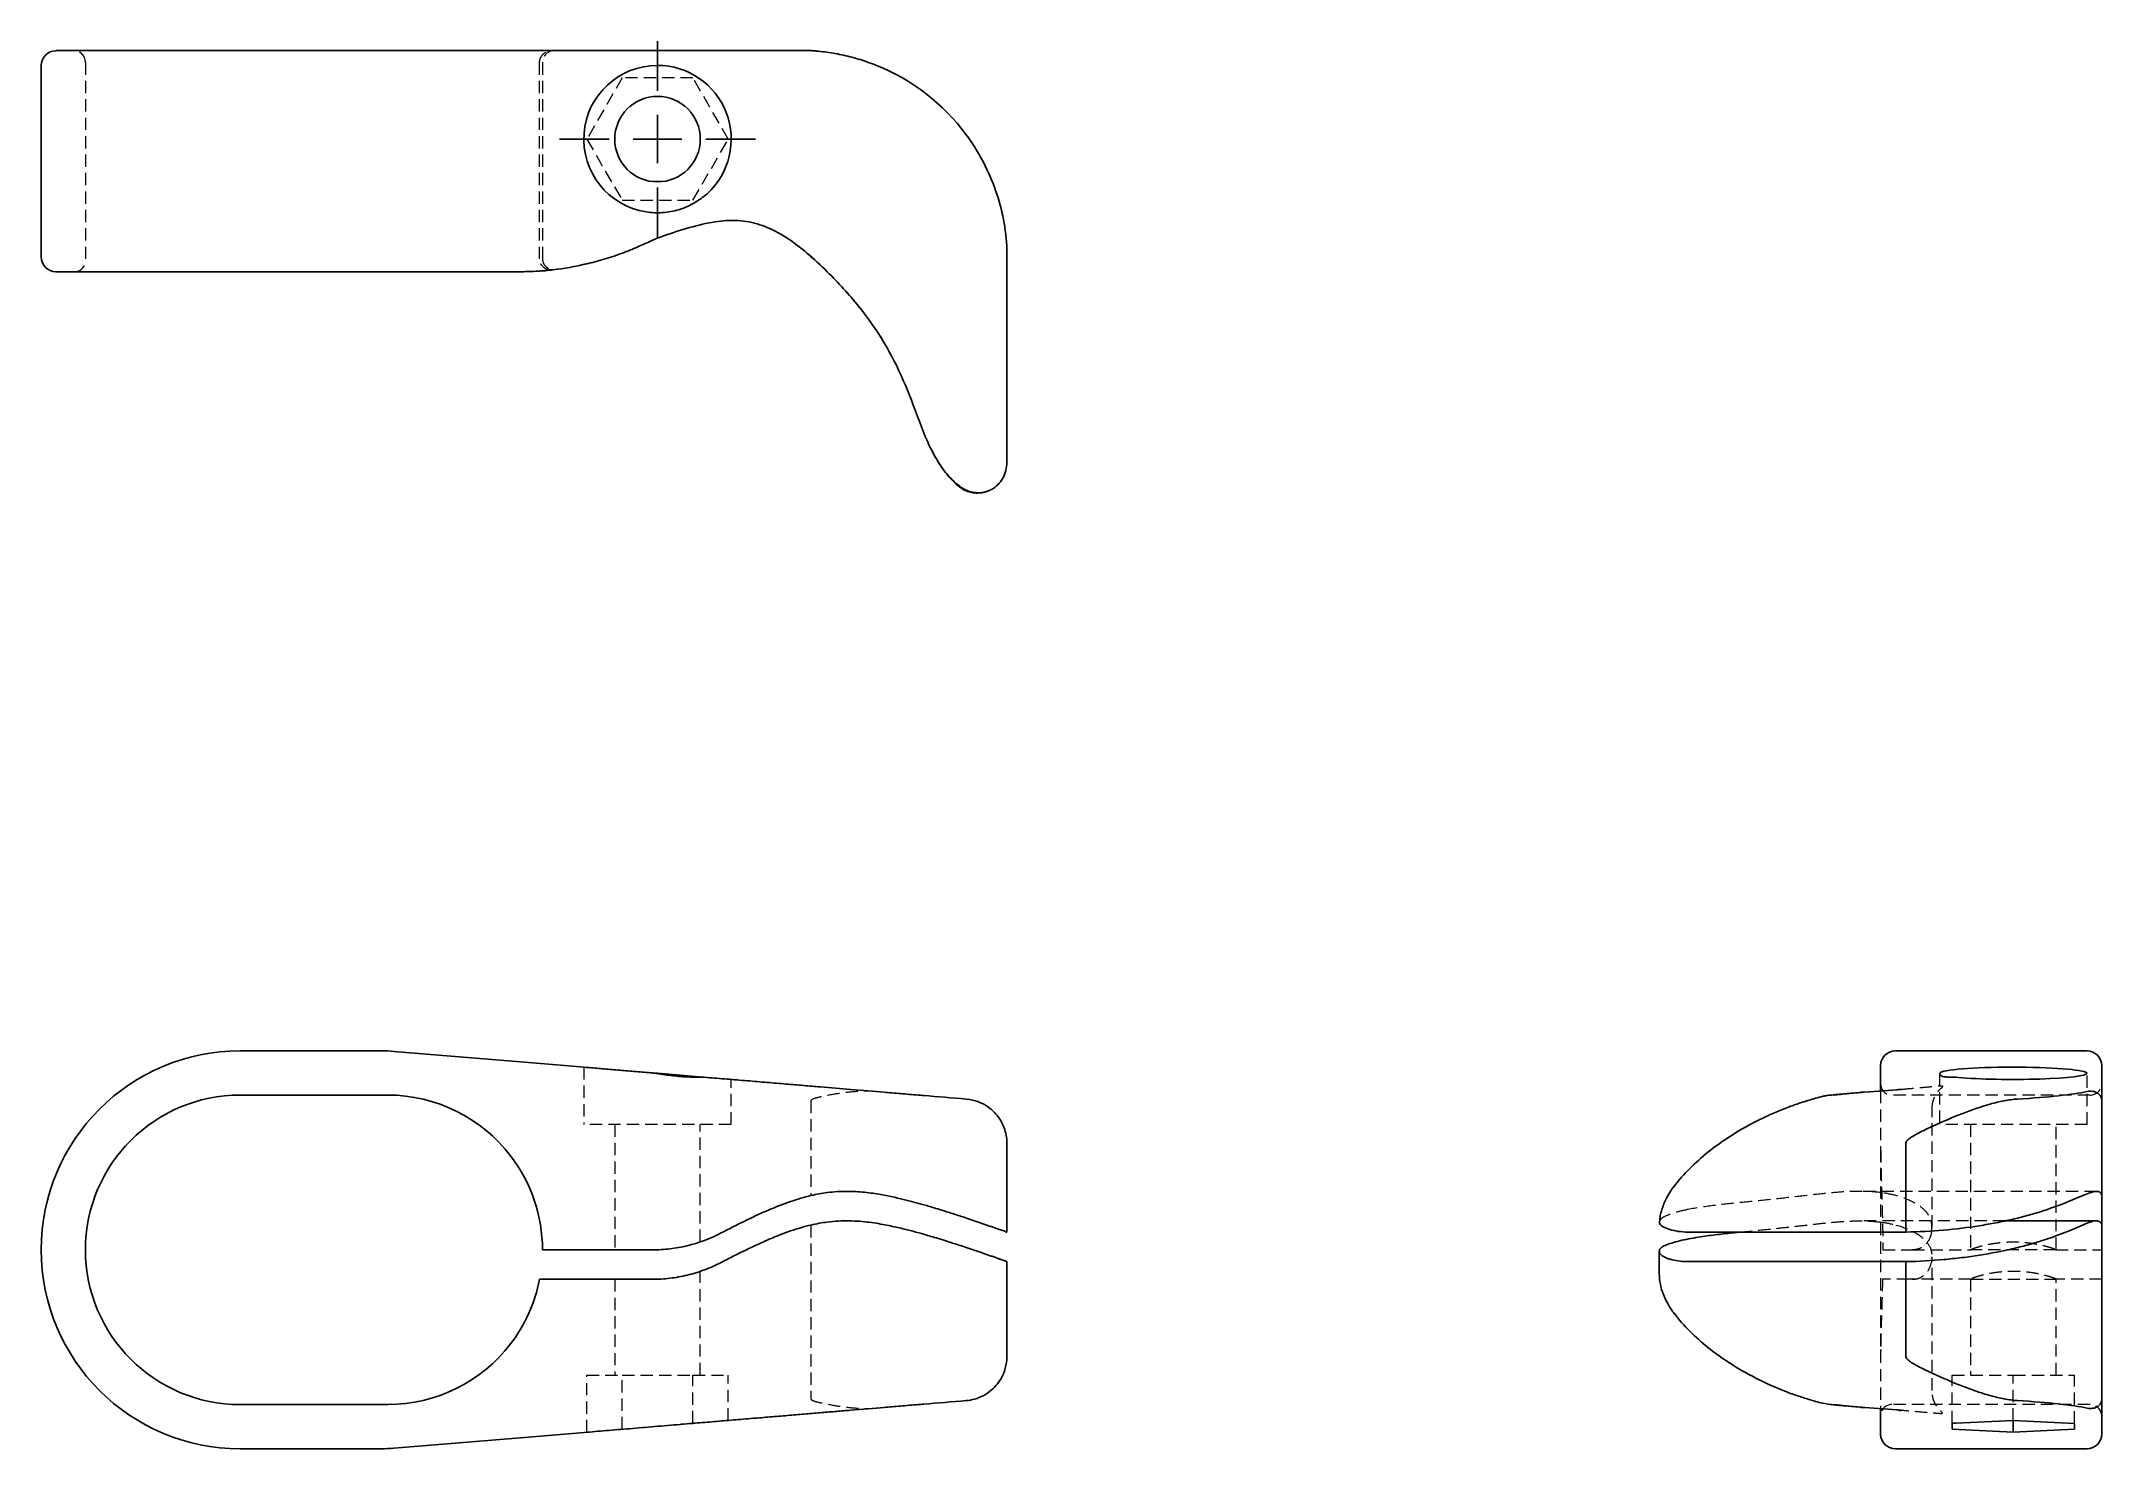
# Model space of a CAD drawing. Header units: millimetres. Extents: x 33 to 246, y 36 to 182.
import ezdxf

# ---------------------------------------------------------------- set-up
doc = ezdxf.new("R2010")
doc.units = ezdxf.units.MM
doc.linetypes.add('HIDDEN', pattern=[1.905, 1.27, -0.635])
doc.layers.add('10', color=7, linetype='Continuous')

# ---------------------------------------------------------------- blocks, each defined once
blk = doc.blocks.new('SW_CENTERMARKSYMBOL_0')
at = {"layer": '10', "color": 0}
for p, q in [((0, 5), (0, 10.12)), ((0, 0), (0, 2.5)), ((-5, 0), (-10.12, 0)), ((0, 0), (-2.5, 0)), ((0, 0), (0, -2.5)), ((0, 0), (2.5, 0)), ((5, 0), (10.12, 0)), ((0, -5), (0, -10.12))]:
    blk.add_line(p, q, dxfattribs=at)

msp = doc.modelspace()

# ---------------------------------------------------------------- linework, layer by layer
at = {"color": 7, "linetype": 'Continuous', "lineweight": 25}
for p, q in [((33, 179.45), (33, 159.64)), ((53.57, 180.98), (34.52, 180.98)), ((68.17, 180.98), (53.57, 180.98)), ((69.31, 180.98), (68.17, 180.98)), ((112.56, 180.98), (69.31, 180.98)), ((132.81, 160.74), (132.81, 147.59)), ((34.52, 158.12), (53.57, 158.12)), ((53.57, 158.12), (68.17, 158.12)), ((68.17, 158.12), (69.31, 158.12)), ((69.31, 158.12), (82.42, 158.12)), ((85.8, 158.31), (85.68, 158.32)), ((86.41, 158.4), (85.8, 158.31)), ((112.81, 159.47), (112.56, 159.68)), ((120.02, 150.93), (119.73, 151.41)), ((132.81, 138.29), (132.79, 138.21)), ((68.17, 77.57), (53.57, 77.57)), ((82.54, 76.43), (69.44, 77.52)), ((244.45, 77.57), (224.64, 77.57)), ((95.63, 75.34), (96.7, 75.25)), ((96.7, 75.25), (101.75, 74.83)), ((223.12, 76.05), (223.12, 76)), ((223.12, 76), (223.12, 74.91)), ((223.12, 74.91), (223.12, 73.42)), ((245.98, 76), (245.98, 76.05)), ((245.98, 72.4), (245.98, 76)), ((53.57, 73), (68.81, 73)), ((217.16, 72.86), (217.16, 72.87)), ((225.62, 73.6), (224.8, 73.54)), ((245.98, 72.4), (245.98, 62.61)), ((225.74, 58.83), (225.74, 68.03)), ((202.11, 64.01), (201.89, 63.72)), ((245.44, 60), (236, 60)), ((203.41, 58.83), (225.74, 58.83)), ((245.98, 59.56), (245.98, 41.6)), ((132.81, 54.53), (132.81, 55.78)), ((200.24, 56.85), (200.24, 54.53)), ((225.74, 55.78), (203.29, 55.78)), ((225.74, 45.97), (225.74, 55.78)), ((201.8, 50.42), (202.11, 49.99)), ((68.81, 41), (53.57, 41)), ((217.14, 41.13), (217.91, 41.01)), ((217.16, 41.13), (217.16, 41.14)), ((223.12, 40.59), (223.12, 39.09)), ((245.98, 38), (245.98, 41.6)), ((100.36, 39.06), (99.12, 38.96)), ((100.36, 39.06), (100.36, 39.08)), ((100.55, 39.07), (100.36, 39.06)), ((223.12, 39.09), (223.12, 38)), ((230.51, 38.45), (230.51, 38.95)), ((236.83, 38.15), (230.51, 38.45)), ((230.92, 39.08), (236.83, 39.36)), ((236.83, 39.36), (243.16, 39.06)), ((236.83, 38.15), (236.83, 39.36)), ((243.16, 38.45), (236.83, 38.15)), ((243.16, 39.06), (243.16, 38.45)), ((53.57, 36.43), (68.17, 36.43)), ((69.44, 36.48), (82.54, 37.57)), ((223.12, 38), (223.12, 37.95)), ((224.64, 36.43), (244.45, 36.43)), ((245.98, 37.95), (245.98, 38))]:
    msp.add_line(p, q, dxfattribs=at)
at = {"color": 7, "linetype": 'HIDDEN', "lineweight": 18}
for p, q in [((37.57, 179.76), (37.57, 159.26)), ((84.51, 159.44), (84.51, 179.76)), ((84.81, 179.76), (84.81, 159.48)), ((119.23, 179.49), (119.89, 179.2)), ((93.05, 178.16), (89.4, 171.83)), ((100.36, 178.16), (93.05, 178.16)), ((104.01, 171.83), (100.36, 178.16)), ((96.7, 176.25), (97, 176.23)), ((89.4, 171.83), (93.05, 165.51)), ((100.36, 165.51), (104.01, 171.83)), ((128.6, 172.28), (129.58, 170.84)), ((97.27, 167.46), (96.2, 167.44)), ((93.05, 165.51), (100.36, 165.51)), ((82.24, 158.14), (82.99, 158.14)), ((89.92, 159.07), (88.62, 158.78)), ((89.09, 75.88), (89.09, 69.95)), ((104.32, 69.95), (104.32, 74.61)), ((229.22, 75.2), (229.22, 69.95)), ((244.45, 69.95), (244.45, 75.25)), ((217.19, 72.87), (217.14, 72.87)), ((223.12, 73.42), (223.12, 67.42)), ((244.76, 73), (224.26, 73)), ((224.8, 73.54), (224.75, 73.52)), ((224.8, 73.54), (224.76, 73.54)), ((112.56, 72.4), (112.56, 62.61)), ((228.43, 59.3), (228.43, 71.55)), ((96.7, 69.95), (89.09, 69.95)), ((92.29, 69.95), (92.29, 57)), ((104.32, 69.95), (96.7, 69.95)), ((101.12, 57.82), (101.12, 69.95)), ((244.45, 69.95), (229.22, 69.95)), ((232.42, 69.95), (232.42, 57.01)), ((241.25, 57.01), (241.25, 69.95)), ((223.12, 67.39), (223.12, 46.61)), ((245.45, 63.04), (221.12, 63.04)), ((236, 60), (221.12, 60)), ((112.56, 59.56), (112.56, 41.6)), ((226.38, 57), (232.44, 57)), ((228.43, 42.45), (228.43, 56.26)), ((241.22, 57), (232.44, 57)), ((241.22, 57), (245.98, 57)), ((92.29, 53.95), (92.29, 44.05)), ((101.12, 44.05), (101.12, 54.77)), ((232.44, 53.95), (226.38, 53.95)), ((232.42, 53.97), (232.42, 44.05)), ((232.44, 53.95), (241.22, 53.95)), ((245.98, 53.95), (241.22, 53.95)), ((241.25, 44.05), (241.25, 53.96)), ((223.17, 46.71), (223.12, 46.58)), ((223.12, 46.58), (223.12, 40.59)), ((89.4, 44.05), (93.05, 44.05)), ((89.4, 38.15), (89.4, 44.05)), ((93.05, 44.05), (100.36, 44.05)), ((93.05, 38.45), (93.05, 44.05)), ((100.36, 39.08), (100.36, 44.05)), ((100.36, 44.05), (104.01, 44.05)), ((104.01, 39.36), (104.01, 44.05)), ((230.51, 44.05), (236.83, 44.05)), ((230.51, 39.08), (230.51, 44.05)), ((236.83, 44.05), (243.16, 44.05)), ((236.83, 39.36), (236.83, 44.05)), ((243.16, 39.06), (243.16, 44.05)), ((244.76, 41), (224.26, 41)), ((224.75, 40.48), (224.83, 40.45)), ((106.74, 39.59), (106.79, 39.59))]:
    msp.add_line(p, q, dxfattribs=at)
at = {"color": 7, "linetype": 'HIDDEN', "lineweight": 18, "flags": 128}
for points in [[(95.45, 161.05), (95.45, 161.05)], [(95.45, 161.05), (95.45, 161.05)], [(82.42, 158.12), (82.42, 158.12)], [(82.42, 158.12), (82.42, 158.12)], [(132.81, 138.29), (132.81, 138.29)], [(127.77, 135.98), (127.77, 135.98)], [(103.27, 58.74), (103.27, 58.74)], [(96.2, 57), (96.2, 57)], [(103.27, 55.69), (103.27, 55.69)], [(96.2, 53.95), (96.2, 53.95)]]:
    msp.add_lwpolyline(points, dxfattribs=at)
at = {"color": 7, "linetype": 'Continuous', "lineweight": 25}
msp.add_circle((96.7, 171.83), 4.42, dxfattribs=at)
for centre, radius, start, end in [((34.52, 179.45), 1.52, 90, 180), ((96.7, 171.83), 7.62, 90, 261.225), ((96.7, 171.83), 7.62, 312.1921, 90), ((111.26, 159.43), 21.59, 36.4856, 68.0613), ((34.52, 159.64), 1.52, 180, 270), ((53.57, 57), 20.57, 90, 270), ((68.17, 62.33), 15.24, 85.2364, 90), ((224.64, 76.05), 1.52, 90, 180), ((244.45, 76.05), 1.52, 0, 90), ((53.57, 57), 16, 90, 270), ((68.81, 57), 16, 37.4515, 90), ((68.81, 57), 16, 270, 322.5485), ((68.17, 51.67), 15.24, 270, 274.7636), ((224.64, 37.95), 1.52, 180, 270), ((244.45, 37.95), 1.52, 270, 0)]:
    msp.add_arc(centre, radius, start, end, dxfattribs=at)
at = {"color": 7, "linetype": 'HIDDEN', "lineweight": 18}
for centre, radius, start, end in [((36.35, 179.76), 1.22, 0, 90), ((86.03, 179.76), 1.22, 90, 180), ((36.43, 159.26), 1.14, 270, 0), ((224.26, 74.14), 1.14, 180, 270), ((244.76, 74.22), 1.22, 270, 0), ((224.26, 39.86), 1.14, 90, 180), ((244.76, 39.78), 1.22, 0, 90)]:
    msp.add_arc(centre, radius, start, end, dxfattribs=at)
at = {"color": 7, "linetype": 'Continuous', "lineweight": 25}
for centre, major_axis, start_param, end_param in [((236.83, 75.25), (7.62, 0), 0, 2.98844), ((236.83, 75.25), (7.62, 0), 3.877983, 6.283185), ((224.43, 74.03), (21.59, 0), 5.349182, 5.900283), ((224.43, 39.97), (21.59, 0), 0.382902, 0.934003)]:
    msp.add_ellipse(centre, major_axis=major_axis, ratio=0.083333, start_param=start_param, end_param=end_param, dxfattribs=at)
at = {"color": 7, "linetype": 'HIDDEN', "lineweight": 18}
for points, knots in [([(84.51, 179.76), (84.51, 179.92), (84.55, 180.08), (84.67, 180.38), (84.77, 180.51), (85, 180.74), (85.13, 180.83), (85.43, 180.95), (85.59, 180.98), (85.75, 180.98)], [0, 0, 0, 0, 0.25, 0.25, 0.5, 0.5, 0.75, 0.75, 1, 1, 1, 1]), ([(85.68, 158.32), (85.59, 158.32), (85.36, 158.32), (85.03, 158.47), (84.74, 158.74), (84.55, 159.07), (84.53, 159.32), (84.51, 159.44)], [0, 0, 0, 0, 0.150095, 0.37158, 0.589691, 0.800563, 1, 1, 1, 1]), ([(84.81, 159.48), (84.81, 159.32), (84.84, 159.16), (84.97, 158.86), (85.07, 158.73), (85.43, 158.41), (85.77, 158.3), (86.09, 158.34)], [0, 0, 0, 0, 0.25, 0.25, 0.5, 0.5, 1, 1, 1, 1]), ([(119.32, 73.36), (118.77, 73.41), (118.21, 73.41), (117.09, 73.35), (116.51, 73.3), (115.36, 73.15), (114.78, 73.06), (113.92, 72.89), (113.63, 72.83), (113.2, 72.72), (113.05, 72.69), (112.84, 72.61), (112.77, 72.59), (112.68, 72.53), (112.64, 72.51), (112.59, 72.47), (112.56, 72.43), (112.56, 72.4)], [0, 0, 0, 0, 0.25, 0.25, 0.5, 0.5, 0.75, 0.75, 0.875, 0.875, 0.9375, 0.9375, 0.96875, 0.96875, 0.984375, 0.984375, 1, 1, 1, 1]), ([(220.94, 73.25), (220.61, 73.22), (220.16, 73.19), (219.8, 73.16), (219.71, 73.15)], [0, 0, 0, 0, 0.741241, 1, 1, 1, 1]), ([(224.74, 73.53), (224.13, 73.48), (222.92, 73.38), (221.6, 73.29), (220.94, 73.25)], [0, 0, 0, 0, 0.50022, 1, 1, 1, 1]), ([(228.43, 71.55), (228.44, 71.77), (228.47, 72.17), (228.64, 72.66), (228.82, 73.02), (229.05, 73.38), (229.28, 73.63), (229.46, 73.79), (229.54, 73.87), (229.55, 73.92), (229.45, 73.93), (229.2, 73.92), (228.75, 73.88), (228.09, 73.82), (227.2, 73.74), (226.35, 73.66), (225.78, 73.62), (225.62, 73.6)], [0, 0, 0, 0, 0.052542, 0.094315, 0.12528, 0.149683, 0.203754, 0.237578, 0.281268, 0.336169, 0.403137, 0.482701, 0.575709, 0.683562, 0.80713, 0.94591, 1, 1, 1, 1]), ([(223.14, 67.29), (223.15, 66.79), (223.15, 65.85), (223.18, 64.45), (223.22, 63.25), (223.25, 62.21), (223.28, 61.19), (223.31, 60.03), (223.34, 58.6), (223.34, 57.56), (223.35, 57)], [0, 0, 0, 0, 0.168165, 0.311549, 0.430531, 0.525335, 0.611036, 0.718293, 0.847946, 1, 1, 1, 1]), ([(223.12, 62.92), (222.43, 63.01), (221.73, 63.04), (220.28, 63.04), (219.53, 63.01), (218, 62.89), (217.2, 62.81), (215.56, 62.63), (214.71, 62.53), (212.99, 62.33), (212.1, 62.24), (210.31, 62.05), (209.4, 61.96), (207.58, 61.78), (206.68, 61.68), (204.9, 61.46), (204.03, 61.33), (203.21, 61.17)], [0, 0, 0, 0, 0.125, 0.125, 0.25, 0.25, 0.375, 0.375, 0.5, 0.5, 0.625, 0.625, 0.75, 0.75, 0.875, 0.875, 1, 1, 1, 1]), ([(228.36, 58.74), (228.45, 59.17), (228.45, 59.58), (228.28, 60.18), (228.19, 60.38), (227.96, 60.76), (227.82, 60.94), (227.48, 61.27), (227.29, 61.43), (226.85, 61.73), (226.61, 61.86), (225.85, 62.24), (225.29, 62.45), (224.68, 62.61)], [0, 0, 0, 0, 0.25, 0.25, 0.375, 0.375, 0.5, 0.5, 0.625, 0.625, 0.75, 0.75, 1, 1, 1, 1]), ([(200.83, 60.45), (200.73, 60.4), (200.54, 60.31), (200.36, 60.14), (200.27, 60), (200.27, 59.92), (200.27, 59.9)], [0, 0, 0, 0, 0.293024, 0.594537, 0.887537, 1, 1, 1, 1]), ([(203.22, 61.17), (202.74, 61.08), (202.31, 60.97), (201.51, 60.73), (201.15, 60.6), (200.83, 60.45)], [0, 0, 0, 0, 0.5, 0.5, 1, 1, 1, 1]), ([(208.57, 58.83), (209.55, 58.93), (211.11, 59.09), (213.21, 59.31), (214.88, 59.5), (216.5, 59.68), (218, 59.84), (219.38, 59.95), (220.67, 60), (221.92, 59.99), (222.72, 59.91), (223.12, 59.87)], [0, 0, 0, 0, 0.180628, 0.288382, 0.396117, 0.505307, 0.614501, 0.710113, 0.805999, 0.902806, 1, 1, 1, 1]), ([(224.68, 59.56), (225.29, 59.4), (225.85, 59.2), (226.6, 58.82), (226.84, 58.69), (227.28, 58.39), (227.48, 58.23), (227.99, 57.72), (228.22, 57.35), (228.39, 56.74), (228.42, 56.54), (228.43, 56.12), (228.41, 55.9), (228.36, 55.69)], [0, 0, 0, 0, 0.25, 0.25, 0.375, 0.375, 0.5, 0.5, 0.75, 0.75, 0.875, 0.875, 1, 1, 1, 1]), ([(228.36, 58.74), (228.25, 58.15), (227.96, 57.71), (227.44, 57.28), (227.25, 57.18), (226.85, 57.03), (226.63, 57), (226.38, 57)], [0, 0, 0, 0, 0.5, 0.5, 0.75, 0.75, 1, 1, 1, 1]), ([(232.43, 57.01), (232.42, 57.01), (232.41, 57.02), (232.5, 57.06), (232.7, 57.15), (233.02, 57.25), (233.45, 57.38), (233.97, 57.51), (234.59, 57.63), (235.27, 57.73), (236, 57.8), (236.73, 57.83), (237.47, 57.81), (238.16, 57.76), (238.82, 57.67), (239.43, 57.56), (239.98, 57.44), (240.46, 57.31), (240.84, 57.19), (241.17, 57.07), (241.22, 57.03), (241.25, 57.01)], [0, 0, 0, 0, 0.014978, 0.067592, 0.118682, 0.17119, 0.223533, 0.277301, 0.331255, 0.386825, 0.439723, 0.494311, 0.54471, 0.596594, 0.646741, 0.698224, 0.750593, 0.804385, 0.858372, 0.913985, 1, 1, 1, 1]), ([(226.38, 53.95), (226.63, 53.95), (226.85, 53.99), (227.26, 54.13), (227.44, 54.24), (227.79, 54.52), (227.95, 54.71), (228.2, 55.14), (228.3, 55.4), (228.36, 55.69)], [0, 0, 0, 0, 0.25, 0.25, 0.5, 0.5, 0.75, 0.75, 1, 1, 1, 1]), ([(223.32, 54), (223.3, 53.29), (223.26, 51.9), (223.2, 49.97), (223.15, 48.23), (223.15, 47.21), (223.14, 46.71)], [0, 0, 0, 0, 0.271802, 0.529078, 0.771819, 1, 1, 1, 1]), ([(241.25, 53.96), (241.24, 53.97), (241.22, 54), (241.03, 54.07), (240.74, 54.17), (240.35, 54.29), (239.85, 54.42), (239.26, 54.55), (238.59, 54.66), (237.87, 54.74), (237.13, 54.77), (236.4, 54.77), (235.69, 54.73), (235.02, 54.65), (234.4, 54.55), (233.83, 54.43), (233.33, 54.3), (232.92, 54.17), (232.62, 54.07), (232.43, 53.99), (232.45, 53.98), (232.45, 53.97)], [0, 0, 0, 0, 0.0516481, 0.1048388, 0.1564739, 0.2095287, 0.2626282, 0.3172135, 0.3711368, 0.426738, 0.478668, 0.5322329, 0.5821583, 0.6334905, 0.6842853, 0.7364232, 0.789637, 0.8443493, 0.8982109, 0.9537429, 1, 1, 1, 1]), ([(112.56, 41.6), (112.56, 41.57), (112.59, 41.53), (112.64, 41.48), (112.68, 41.46), (112.78, 41.41), (112.85, 41.39), (113.06, 41.31), (113.2, 41.28), (113.63, 41.17), (113.92, 41.11), (114.79, 40.94), (115.36, 40.85), (116.51, 40.7), (117.08, 40.65), (118.21, 40.59), (118.77, 40.59), (119.32, 40.64)], [0, 0, 0, 0, 0.015625, 0.015625, 0.03125, 0.03125, 0.0625, 0.0625, 0.125, 0.125, 0.25, 0.25, 0.5, 0.5, 0.75, 0.75, 1, 1, 1, 1]), ([(219.63, 40.86), (219.75, 40.85), (220.14, 40.81), (220.61, 40.78), (220.94, 40.75)], [0, 0, 0, 0, 0.303785, 1, 1, 1, 1]), ([(220.95, 40.76), (221.6, 40.71), (222.92, 40.62), (224.14, 40.52), (224.75, 40.47)], [0, 0, 0, 0, 0.499779, 1, 1, 1, 1]), ([(224.76, 40.47), (225.3, 40.42), (226.32, 40.34), (227.58, 40.23), (228.45, 40.15), (228.99, 40.11), (229.3, 40.09), (229.47, 40.09), (229.52, 40.11), (229.49, 40.17), (229.41, 40.26), (229.27, 40.39), (229.08, 40.59), (228.86, 40.89), (228.65, 41.3), (228.47, 41.82), (228.44, 42.23), (228.43, 42.45)], [0, 0, 0, 0, 0.1663505, 0.3140845, 0.4411325, 0.5229362, 0.594141, 0.6556084, 0.7077687, 0.7510608, 0.7861679, 0.8141067, 0.8411447, 0.8727124, 0.909474, 0.9518416, 1, 1, 1, 1])]:
    msp.add_open_spline(points, degree=3, knots=knots, dxfattribs=at)
at = {"color": 7, "linetype": 'Continuous', "lineweight": 25}
for points, knots in [([(119.32, 179.45), (118.77, 179.68), (118.21, 179.87), (117.09, 180.22), (116.51, 180.38), (115.36, 180.63), (114.78, 180.73), (113.92, 180.85), (113.63, 180.89), (113.2, 180.93), (113.05, 180.94), (112.84, 180.96), (112.77, 180.96), (112.68, 180.97), (112.64, 180.97), (112.59, 180.98), (112.56, 180.98), (112.56, 180.98)], [0, 0, 0, 0, 0.25, 0.25, 0.5, 0.5, 0.75, 0.75, 0.875, 0.875, 0.9375, 0.9375, 0.96875, 0.96875, 0.984375, 0.984375, 1, 1, 1, 1]), ([(132.81, 160.74), (132.81, 160.74), (132.8, 160.76), (132.8, 160.84), (132.8, 160.89), (132.78, 161.05), (132.78, 161.17), (132.74, 161.52), (132.72, 161.77), (132.63, 162.51), (132.55, 163.02), (132.26, 164.52), (131.99, 165.52), (131.31, 167.49), (130.89, 168.46), (130.13, 169.92), (129.86, 170.4), (129.27, 171.35), (128.95, 171.81), (128.61, 172.27)], [0, 0, 0, 0, 0.015625, 0.015625, 0.03125, 0.03125, 0.0625, 0.0625, 0.125, 0.125, 0.25, 0.25, 0.5, 0.5, 0.75, 0.75, 0.875, 0.875, 1, 1, 1, 1]), ([(101.82, 166.19), (101.4, 165.81), (100.94, 165.48), (100.2, 165.06), (99.95, 164.93), (99.42, 164.71), (99.15, 164.61), (98.35, 164.37), (97.79, 164.27), (96.67, 164.2), (96.11, 164.22), (95.54, 164.31)], [0, 0, 0, 0, 0.25, 0.25, 0.375, 0.375, 0.5, 0.5, 0.75, 0.75, 1, 1, 1, 1]), ([(95.45, 161.05), (95.45, 161.05), (96.25, 161.43), (97.91, 162.06), (100.73, 162.92), (103.27, 163.45), (105.61, 163.45), (107.85, 162.88), (110.7, 161.37), (112.89, 159.46), (114.24, 158.12)], [-1.607653, -1.607653, -1.607653, -1.607653, -1.607367, -1.406446, -1.205525, -1.004604, -0.803683, -0.602763, -0.401842, 0, 0, 0, 0]), ([(89.35, 158.92), (89.41, 158.93), (89.47, 158.95), (90.81, 159.27), (92.44, 159.78), (94.33, 160.54), (95.07, 160.87), (95.44, 161.04), (95.45, 161.05), (95.45, 161.05)], [0, 0, 0, 0, 0.0112266, 0.0112266, 0.2586879, 0.341175, 0.423662, 0.423662, 0.4249995, 0.4249995, 0.4249995, 0.4249995]), ([(82.99, 158.14), (83.12, 158.14), (83.63, 158.14), (84.36, 158.17), (84.86, 158.21), (85.11, 158.23)], [0, 0, 0, 0, 0.141961, 0.570635, 1, 1, 1, 1]), ([(84.59, 158.2), (84.85, 158.22), (85.37, 158.26), (85.66, 158.29), (85.8, 158.31)], [0, 0, 0, 0, 0.493202, 1, 1, 1, 1]), ([(114.24, 158.12), (114.1, 158.26), (113.83, 158.52), (113.41, 158.92), (113.1, 159.21), (112.93, 159.36), (112.9, 159.39)], [0, 0, 0, 0, 0.310455, 0.621097, 0.932336, 1, 1, 1, 1]), ([(117.57, 154.43), (117.24, 154.85), (116.77, 155.42), (116.28, 155.96), (116.14, 156.11)], [0, 0, 0, 0, 0.722831, 1, 1, 1, 1]), ([(119.81, 151.29), (120.61, 150.02), (121.96, 147.43), (123.53, 143.31), (124.66, 140.2), (125.74, 138.4), (125.86, 138.21)], [0.131351, 0.131351, 0.131351, 0.131351, 0.477019, 0.822687, 1.168355, 1.208208, 1.208208, 1.208208, 1.208208]), ([(132.81, 139.44), (132.81, 140.53), (132.81, 141.81), (132.81, 144.57), (132.81, 146.05), (132.81, 147.59)], [0, 0, 0, 0, 0.5, 0.5, 1, 1, 1, 1]), ([(127.77, 135.98), (127.51, 136.22), (126.98, 136.71), (126.28, 137.57), (125.66, 138.52), (125.26, 139.2), (125.09, 139.58), (125.07, 139.61)], [0, 0, 0, 0, 0.238076, 0.479361, 0.7289, 0.980416, 1, 1, 1, 1]), ([(132.81, 138.41), (132.81, 138.35), (132.81, 138.32), (132.81, 138.28), (132.81, 138.29), (132.81, 138.33), (132.81, 138.41), (132.81, 138.73), (132.81, 139.06), (132.81, 139.44)], [0, 0, 0, 0, 0.125, 0.125, 0.25, 0.25, 0.5, 0.5, 1, 1, 1, 1]), ([(125.86, 138.22), (126.16, 137.74), (126.5, 137.31), (127.25, 136.51), (127.66, 136.15), (128.1, 135.83)], [0, 0, 0, 0, 0.5, 0.5, 1, 1, 1, 1]), ([(128.1, 135.83), (128.33, 135.67), (128.57, 135.54), (128.96, 135.39), (129.09, 135.35), (129.36, 135.3), (129.49, 135.28), (129.9, 135.25), (130.17, 135.27), (130.57, 135.35), (130.7, 135.39), (130.96, 135.48), (131.08, 135.54), (131.45, 135.74), (131.67, 135.9), (132.07, 136.3), (132.24, 136.52), (132.45, 136.89), (132.51, 137.02), (132.62, 137.28), (132.66, 137.42), (132.77, 137.83), (132.81, 138.12), (132.81, 138.41)], [0, 0, 0, 0, 0.125, 0.125, 0.1875, 0.1875, 0.25, 0.25, 0.375, 0.375, 0.4375, 0.4375, 0.5, 0.5, 0.625, 0.625, 0.75, 0.75, 0.8125, 0.8125, 0.875, 0.875, 1, 1, 1, 1]), ([(130.82, 135.47), (130.75, 135.43), (130.52, 135.31), (130.08, 135.25), (129.55, 135.23), (129.01, 135.32), (128.39, 135.53), (128.01, 135.81), (127.77, 135.98)], [0, 0, 0, 0, 0.076597, 0.238051, 0.403908, 0.569128, 0.739244, 1, 1, 1, 1]), ([(95.54, 75.34), (94.96, 75.39), (94.39, 75.44), (93.27, 75.53), (92.73, 75.58), (91.66, 75.67), (91.14, 75.71), (90.12, 75.8), (89.62, 75.84), (89.13, 75.88)], [0, 0, 0, 0, 0.25, 0.25, 0.5, 0.5, 0.75, 0.75, 1, 1, 1, 1]), ([(101.82, 74.82), (101.4, 74.85), (100.94, 74.85), (100.2, 74.86), (99.95, 74.87), (99.42, 74.89), (99.15, 74.91), (98.35, 74.98), (97.79, 75.05), (96.67, 75.21), (96.11, 75.3), (95.54, 75.34)], [0, 0, 0, 0, 0.25, 0.25, 0.375, 0.375, 0.5, 0.5, 0.75, 0.75, 1, 1, 1, 1]), ([(116.64, 73.59), (115.65, 73.67), (114.61, 73.75), (112.95, 73.89), (112.38, 73.94), (111.21, 74.04), (110.6, 74.09), (109.35, 74.19), (108.69, 74.25), (107.35, 74.36), (106.66, 74.42), (105.27, 74.53), (104.58, 74.59), (103.19, 74.71), (102.5, 74.76), (101.82, 74.82)], [0, 0, 0, 0, 0.25, 0.25, 0.375, 0.375, 0.5, 0.5, 0.625, 0.625, 0.75, 0.75, 0.875, 0.875, 1, 1, 1, 1]), ([(231.19, 74.82), (230.81, 74.85), (230.48, 74.85), (230.06, 74.86), (229.93, 74.87), (229.71, 74.89), (229.61, 74.91), (229.37, 74.98), (229.27, 75.05), (229.2, 75.21), (229.22, 75.3), (229.31, 75.34)], [0, 0, 0, 0, 0.25, 0.25, 0.375, 0.375, 0.5, 0.5, 0.75, 0.75, 1, 1, 1, 1]), ([(123.67, 73), (123.04, 73.05), (122.42, 73.1), (121.52, 73.18), (121.22, 73.2), (120.66, 73.25), (120.39, 73.27), (120.14, 73.29)], [0, 0, 0, 0, 0.5, 0.5, 0.75, 0.75, 1, 1, 1, 1]), ([(132.81, 68.03), (132.81, 68.59), (132.6, 69.66), (131.92, 70.84), (131.06, 71.67), (130.39, 72.09), (129.6, 72.41), (129.09, 72.55), (128.61, 72.59)], [0, 0, 0, 0, 0.0874479, 0.1748957, 0.2186197, 0.2623436, 0.2732746, 0.3060675, 0.3060675, 0.3060675, 0.3060675]), ([(215.7, 72.47), (215.65, 72.45), (215.49, 72.4), (215.11, 72.29), (214.64, 72.13), (213.77, 71.83), (212.64, 71.39), (211.75, 71), (211.3, 70.79)], [0, 0, 0, 0, 0.032793, 0.0437239, 0.0874479, 0.1311718, 0.2186197, 0.3060675, 0.3060675, 0.3060675, 0.3060675]), ([(217.91, 72.99), (217.8, 72.98), (217.61, 72.96), (217.36, 72.91), (217.24, 72.89), (217.19, 72.87)], [0, 0, 0, 0, 0.445391, 0.735025, 1, 1, 1, 1]), ([(219.71, 73.15), (219.53, 73.14), (219.08, 73.1), (218.48, 73.05), (218.1, 73.01), (217.91, 72.99)], [0, 0, 0, 0, 0.246135, 0.624156, 1, 1, 1, 1]), ([(218.22, 73), (218.71, 73.05), (219.2, 73.1), (219.98, 73.18), (220.25, 73.2), (220.81, 73.25), (221.11, 73.27), (221.42, 73.29)], [0, 0, 0, 0, 0.5, 0.5, 0.75, 0.75, 1, 1, 1, 1]), ([(221.42, 73.29), (221.28, 73.3), (221.12, 73.31), (220.97, 73.25), (220.94, 73.24)], [0, 0, 0, 0, 0.8204786, 1, 1, 1, 1]), ([(225.29, 73.59), (225.14, 73.59), (224.97, 73.6), (224.81, 73.54), (224.8, 73.54)], [0, 0, 0, 0, 0.8909902, 1, 1, 1, 1]), ([(225.74, 68.03), (225.74, 68.1), (225.76, 68.17), (225.84, 68.29), (225.89, 68.34), (226.05, 68.48), (226.17, 68.56), (226.52, 68.79), (226.77, 68.93), (227.51, 69.32), (228.02, 69.56), (229.52, 70.25), (230.52, 70.68), (232.49, 71.45), (233.46, 71.79), (234.92, 72.2), (235.4, 72.32), (236.35, 72.5), (236.81, 72.56), (237.27, 72.59)], [0, 0, 0, 0, 0.015625, 0.015625, 0.03125, 0.03125, 0.0625, 0.0625, 0.125, 0.125, 0.25, 0.25, 0.5, 0.5, 0.75, 0.75, 0.875, 0.875, 1, 1, 1, 1]), ([(244.45, 73.36), (244.68, 73.41), (244.87, 73.41), (245.22, 73.35), (245.38, 73.3), (245.63, 73.15), (245.73, 73.06), (245.85, 72.89), (245.89, 72.83), (245.93, 72.72), (245.94, 72.69), (245.96, 72.61), (245.96, 72.59), (245.97, 72.53), (245.97, 72.51), (245.98, 72.47), (245.98, 72.43), (245.98, 72.4)], [0, 0, 0, 0, 0.25, 0.25, 0.5, 0.5, 0.75, 0.75, 0.875, 0.875, 0.9375, 0.9375, 0.96875, 0.96875, 0.984375, 0.984375, 1, 1, 1, 1]), ([(211.3, 70.79), (209.36, 69.89), (206.1, 67.98), (203.21, 65.33), (202.11, 64.01)], [0, 0, 0, 0, 0.3819736, 0.6684539, 0.6684539, 0.6684539, 0.6684539]), ([(132.81, 62.05), (132.81, 63.35), (132.81, 64.49), (132.81, 66.47), (132.81, 67.32), (132.81, 68.03)], [0, 0, 0, 0, 0.5, 0.5, 1, 1, 1, 1]), ([(103.27, 58.74), (104.09, 59.17), (104.91, 59.58), (106.14, 60.18), (106.55, 60.38), (107.37, 60.76), (107.77, 60.94), (108.55, 61.27), (108.94, 61.43), (109.7, 61.73), (110.07, 61.86), (111.17, 62.24), (111.88, 62.45), (112.56, 62.61)], [0, 0, 0, 0, 0.25, 0.25, 0.375, 0.375, 0.5, 0.5, 0.625, 0.625, 0.75, 0.75, 1, 1, 1, 1]), ([(114.24, 62.92), (114.93, 63.01), (115.6, 63.04), (116.89, 63.04), (117.51, 63.01), (118.68, 62.89), (119.24, 62.81), (120.28, 62.63), (120.76, 62.53), (121.63, 62.33), (122.03, 62.24), (122.77, 62.05), (123.11, 61.96), (123.79, 61.78), (124.13, 61.68), (124.91, 61.46), (125.33, 61.33), (125.86, 61.17)], [0, 0, 0, 0, 0.125, 0.125, 0.25, 0.25, 0.375, 0.375, 0.5, 0.5, 0.625, 0.625, 0.75, 0.75, 0.875, 0.875, 1, 1, 1, 1]), ([(132.81, 58.83), (132.81, 58.97), (132.81, 59.11), (132.81, 59.41), (132.81, 59.55), (132.81, 59.99), (132.81, 60.28), (132.81, 61.1), (132.81, 61.6), (132.81, 62.05)], [0, 0, 0, 0, 0.125, 0.125, 0.25, 0.25, 0.5, 0.5, 1, 1, 1, 1]), ([(201.91, 63.76), (201.71, 63.51), (201.37, 63.05), (200.98, 62.34), (200.69, 61.72), (200.49, 61.14), (200.33, 60.53), (200.29, 60.11), (200.26, 59.9)], [0, 0, 0, 0, 0.23, 0.41596, 0.563979, 0.707189, 0.851838, 1, 1, 1, 1]), ([(225.74, 58.83), (227.07, 58.86), (228.36, 58.93), (230.89, 59.15), (232.12, 59.3), (233.92, 59.59), (234.51, 59.69), (235.64, 59.91), (236.19, 60.03), (237.25, 60.27), (237.76, 60.4), (238.76, 60.68), (239.24, 60.82), (240.61, 61.25), (241.43, 61.55), (242.53, 61.98), (242.87, 62.13), (243.52, 62.4), (243.81, 62.53), (244.35, 62.75), (244.6, 62.85), (244.93, 62.95), (245.03, 62.98), (245.22, 63.03), (245.3, 63.04), (245.54, 63.05), (245.67, 63.02), (245.87, 62.88), (245.94, 62.76), (245.98, 62.61)], [0, 0, 0, 0, 0.125, 0.125, 0.25, 0.25, 0.3125, 0.3125, 0.375, 0.375, 0.4375, 0.4375, 0.5, 0.5, 0.625, 0.625, 0.6875, 0.6875, 0.75, 0.75, 0.8125, 0.8125, 0.84375, 0.84375, 0.875, 0.875, 0.9375, 0.9375, 1, 1, 1, 1]), ([(245.98, 62.61), (245.98, 62.51), (245.98, 62.28), (245.98, 61.81), (245.98, 61.29), (245.98, 60.74), (245.98, 60.2), (245.98, 59.81), (245.98, 59.61)], [0, 0, 0, 0, 0.156225, 0.331718, 0.536384, 0.676221, 0.835175, 1, 1, 1, 1]), ([(127.77, 57.51), (126.96, 57.78), (126.3, 57.99), (125.45, 58.25), (125.2, 58.32), (124.72, 58.46), (124.5, 58.53), (123.88, 58.71), (123.5, 58.81), (122.72, 59.02), (122.32, 59.12), (121.43, 59.33), (120.94, 59.44), (119.84, 59.66), (119.24, 59.76), (117.94, 59.93), (117.24, 59.98), (115.79, 60.01), (115.03, 59.97), (114.24, 59.87)], [0, 0, 0, 0, 0.125, 0.125, 0.1875, 0.1875, 0.25, 0.25, 0.375, 0.375, 0.5, 0.5, 0.625, 0.625, 0.75, 0.75, 0.875, 0.875, 1, 1, 1, 1]), ([(125.86, 61.17), (126.16, 61.08), (126.5, 60.97), (127.25, 60.73), (127.66, 60.6), (128.1, 60.45)], [0, 0, 0, 0, 0.5, 0.5, 1, 1, 1, 1]), ([(128.1, 60.45), (128.33, 60.38), (128.57, 60.3), (128.96, 60.17), (129.09, 60.12), (129.36, 60.03), (129.49, 59.99), (129.9, 59.85), (130.17, 59.75), (130.57, 59.62), (130.7, 59.57), (130.96, 59.48), (131.08, 59.44), (131.45, 59.31), (131.67, 59.23), (132.07, 59.09), (132.24, 59.03), (132.45, 58.96), (132.51, 58.94), (132.62, 58.9), (132.66, 58.88), (132.77, 58.84), (132.81, 58.83), (132.81, 58.83)], [0, 0, 0, 0, 0.125, 0.125, 0.1875, 0.1875, 0.25, 0.25, 0.375, 0.375, 0.4375, 0.4375, 0.5, 0.5, 0.625, 0.625, 0.75, 0.75, 0.8125, 0.8125, 0.875, 0.875, 1, 1, 1, 1]), ([(200.27, 59.9), (200.27, 59.86), (200.25, 59.71), (200.43, 59.5), (200.78, 59.29), (201.22, 59.11), (201.94, 58.93), (202.76, 58.84), (203.26, 58.83), (203.41, 58.83)], [0, 0, 0, 0, 0.069657, 0.281163, 0.387101, 0.496374, 0.703051, 0.911161, 1, 1, 1, 1]), ([(245.98, 59.56), (245.94, 59.72), (245.87, 59.83), (245.67, 59.97), (245.54, 60), (245.06, 59.98), (244.62, 59.82), (243.82, 59.48), (243.52, 59.35), (242.88, 59.08), (242.53, 58.94), (241.44, 58.5), (240.62, 58.21), (239.25, 57.78), (238.77, 57.63), (237.78, 57.36), (237.26, 57.23), (235.67, 56.86), (234.55, 56.64), (232.76, 56.36), (232.14, 56.27), (230.9, 56.12), (230.27, 56.05), (228.37, 55.88), (227.07, 55.81), (225.74, 55.78)], [0, 0, 0, 0, 0.0625, 0.0625, 0.125, 0.125, 0.25, 0.25, 0.3125, 0.3125, 0.375, 0.375, 0.5, 0.5, 0.5625, 0.5625, 0.625, 0.625, 0.75, 0.75, 0.8125, 0.8125, 0.875, 0.875, 1, 1, 1, 1]), ([(103.27, 58.74), (102.14, 58.15), (100.97, 57.71), (99.17, 57.28), (98.58, 57.18), (97.38, 57.03), (96.79, 57), (96.2, 57)], [0, 0, 0, 0, 0.5, 0.5, 0.75, 0.75, 1, 1, 1, 1]), ([(112.56, 59.56), (111.88, 59.4), (111.18, 59.2), (110.09, 58.82), (109.72, 58.69), (108.96, 58.39), (108.56, 58.23), (107.38, 57.72), (106.58, 57.35), (105.33, 56.74), (104.92, 56.54), (104.09, 56.12), (103.68, 55.9), (103.27, 55.69)], [0, 0, 0, 0, 0.25, 0.25, 0.375, 0.375, 0.5, 0.5, 0.75, 0.75, 0.875, 0.875, 1, 1, 1, 1]), ([(132.81, 55.78), (132.81, 55.78), (132.76, 55.8), (132.59, 55.86), (132.46, 55.91), (132.22, 55.99), (132.13, 56.03), (131.93, 56.09), (131.83, 56.13), (131.61, 56.21), (131.49, 56.25), (131.24, 56.34), (131.12, 56.38), (130.73, 56.52), (130.45, 56.61), (130.03, 56.76), (129.89, 56.8), (129.6, 56.9), (129.46, 56.95), (129.04, 57.09), (128.77, 57.18), (128.24, 57.36), (128, 57.44), (127.77, 57.51)], [0, 0, 0, 0, 0.125, 0.125, 0.25, 0.25, 0.3125, 0.3125, 0.375, 0.375, 0.4375, 0.4375, 0.5, 0.5, 0.625, 0.625, 0.6875, 0.6875, 0.75, 0.75, 0.875, 0.875, 1, 1, 1, 1]), ([(203.29, 55.78), (202.99, 55.78), (202.69, 55.8), (202.12, 55.86), (201.85, 55.91), (201.48, 55.99), (201.37, 56.03), (201.15, 56.09), (201.05, 56.13), (200.86, 56.21), (200.78, 56.25), (200.62, 56.34), (200.56, 56.38), (200.39, 56.52), (200.31, 56.61), (200.25, 56.76), (200.24, 56.8), (200.24, 56.9), (200.25, 56.95), (200.32, 57.09), (200.4, 57.18), (200.63, 57.36), (200.79, 57.44), (200.98, 57.51)], [0, 0, 0, 0, 0.125, 0.125, 0.25, 0.25, 0.3125, 0.3125, 0.375, 0.375, 0.4375, 0.4375, 0.5, 0.5, 0.625, 0.625, 0.6875, 0.6875, 0.75, 0.75, 0.875, 0.875, 1, 1, 1, 1]), ([(200.98, 57.51), (201.22, 57.6), (201.71, 57.77), (202.57, 57.99), (203.51, 58.18), (204.73, 58.39), (206.22, 58.58), (207.59, 58.73), (208.38, 58.81), (208.57, 58.83)], [0, 0, 0, 0, 0.123137, 0.247933, 0.376998, 0.507086, 0.717713, 0.92852, 1, 1, 1, 1]), ([(84.81, 57), (84.81, 57), (84.84, 57), (84.97, 57), (85.07, 57), (85.43, 57), (85.77, 57), (86.09, 57)], [0, 0, 0, 0, 0.25, 0.25, 0.5, 0.5, 1, 1, 1, 1]), ([(96.2, 53.95), (96.79, 53.95), (97.38, 53.99), (98.58, 54.13), (99.18, 54.24), (100.37, 54.52), (100.97, 54.71), (102.13, 55.14), (102.7, 55.4), (103.27, 55.69)], [0, 0, 0, 0, 0.25, 0.25, 0.5, 0.5, 0.75, 0.75, 1, 1, 1, 1]), ([(85.8, 53.95), (85.64, 53.95), (85.48, 53.95), (85.25, 53.95), (85.18, 53.95), (85.03, 53.95), (84.97, 53.95), (84.79, 53.95), (84.69, 53.95), (84.55, 53.95), (84.51, 53.95), (84.51, 53.95)], [0, 0, 0, 0, 0.25, 0.25, 0.375, 0.375, 0.5, 0.5, 0.75, 0.75, 1, 1, 1, 1]), ([(132.81, 51.95), (132.81, 52.31), (132.81, 52.71), (132.81, 53.36), (132.81, 53.59), (132.81, 54.05), (132.81, 54.29), (132.81, 54.53)], [0, 0, 0, 0, 0.5, 0.5, 0.75, 0.75, 1, 1, 1, 1]), ([(200.24, 54.53), (200.26, 54.16), (200.31, 53.43), (200.64, 52.37), (201.12, 51.34), (201.56, 50.72), (201.79, 50.4)], [0, 0, 0, 0, 0.24321, 0.488978, 0.740234, 1, 1, 1, 1]), ([(132.81, 45.97), (132.81, 46.68), (132.81, 47.53), (132.81, 49.51), (132.81, 50.65), (132.81, 51.95)], [0, 0, 0, 0, 0.5, 0.5, 1, 1, 1, 1]), ([(202.11, 49.99), (203.21, 48.67), (206.1, 46.02), (209.36, 44.11), (211.3, 43.21)], [0.3598437, 0.3598437, 0.3598437, 0.3598437, 0.6463237, 1.028297, 1.028297, 1.028297, 1.028297]), ([(128.61, 41.41), (129.25, 41.47), (130.17, 41.77), (131.34, 42.51), (132.44, 43.83), (132.81, 45.13), (132.81, 45.97)], [0, 0, 0, 0, 0.0437255, 0.0874509, 0.1749018, 0.3060782, 0.3060782, 0.3060782, 0.3060782]), ([(237.27, 41.41), (236.81, 41.44), (236.35, 41.5), (235.41, 41.68), (234.93, 41.8), (233.97, 42.07), (233.48, 42.22), (232.49, 42.56), (232, 42.74), (230.51, 43.32), (229.52, 43.75), (228.02, 44.44), (227.51, 44.68), (226.77, 45.08), (226.52, 45.21), (226.17, 45.44), (226.05, 45.52), (225.89, 45.66), (225.84, 45.71), (225.76, 45.83), (225.74, 45.9), (225.74, 45.97)], [0, 0, 0, 0, 0.125, 0.125, 0.25, 0.25, 0.375, 0.375, 0.5, 0.5, 0.75, 0.75, 0.875, 0.875, 0.9375, 0.9375, 0.96875, 0.96875, 0.984375, 0.984375, 1, 1, 1, 1]), ([(211.3, 43.21), (211.97, 42.89), (213.09, 42.42), (214.43, 41.94), (215.26, 41.66), (215.64, 41.55), (215.7, 41.53)], [0, 0, 0, 0, 0.1311764, 0.2186273, 0.2623527, 0.3060782, 0.3060782, 0.3060782, 0.3060782]), ([(120.14, 40.71), (120.39, 40.73), (120.66, 40.75), (121.22, 40.8), (121.52, 40.82), (122.42, 40.9), (123.04, 40.95), (123.67, 41)], [0, 0, 0, 0, 0.25, 0.25, 0.5, 0.5, 1, 1, 1, 1]), ([(217.91, 41.01), (218.1, 40.99), (218.49, 40.95), (219.06, 40.9), (219.48, 40.87), (219.63, 40.86)], [0, 0, 0, 0, 0.3892632, 0.7806412, 1, 1, 1, 1]), ([(221.42, 40.71), (221.11, 40.73), (220.81, 40.75), (220.25, 40.8), (219.98, 40.82), (219.2, 40.9), (218.71, 40.95), (218.22, 41)], [0, 0, 0, 0, 0.25, 0.25, 0.5, 0.5, 1, 1, 1, 1]), ([(220.94, 40.76), (220.97, 40.75), (221.12, 40.69), (221.28, 40.7), (221.42, 40.71)], [0, 0, 0, 0, 0.179457, 1, 1, 1, 1]), ([(245.98, 41.6), (245.98, 41.57), (245.98, 41.53), (245.97, 41.48), (245.97, 41.46), (245.96, 41.41), (245.96, 41.39), (245.94, 41.31), (245.93, 41.28), (245.89, 41.17), (245.85, 41.11), (245.73, 40.94), (245.63, 40.85), (245.38, 40.7), (245.23, 40.65), (244.88, 40.59), (244.68, 40.59), (244.45, 40.64)], [0, 0, 0, 0, 0.015625, 0.015625, 0.03125, 0.03125, 0.0625, 0.0625, 0.125, 0.125, 0.25, 0.25, 0.5, 0.5, 0.75, 0.75, 1, 1, 1, 1]), ([(89.13, 38.12), (89.5, 38.15), (89.87, 38.18), (90.62, 38.25), (91.01, 38.28), (92.18, 38.38), (92.99, 38.44), (94.66, 38.58), (95.53, 38.66), (97.28, 38.8), (98.17, 38.88), (99.07, 38.95)], [0, 0, 0, 0, 0.125, 0.125, 0.25, 0.25, 0.5, 0.5, 0.75, 0.75, 1, 1, 1, 1]), ([(100.59, 39.08), (101.25, 39.13), (102.55, 39.24), (104.56, 39.41), (105.97, 39.53), (106.68, 39.59), (106.74, 39.59)], [0, 0, 0, 0, 0.3238094, 0.6471519, 0.9711256, 1, 1, 1, 1]), ([(106.79, 39.59), (107.37, 39.64), (108.61, 39.75), (110.38, 39.89), (112.1, 40.04), (113.7, 40.17), (115.21, 40.3), (116.16, 40.38), (116.64, 40.41)], [0, 0, 0, 0, 0.152033, 0.323316, 0.491425, 0.660811, 0.830855, 1, 1, 1, 1]), ([(224.83, 40.45), (224.84, 40.45), (224.98, 40.39), (225.14, 40.4), (225.29, 40.41)], [0, 0, 0, 0, 0.039344, 1, 1, 1, 1])]:
    msp.add_open_spline(points, degree=3, knots=knots, dxfattribs=at)
at = {"color": 7, "linetype": 'HIDDEN', "lineweight": 18}
for points in [[(96.2, 176.22), (96.37, 176.24), (96.54, 176.25), (96.7, 176.25)], [(224.68, 62.61), (224.18, 62.75), (223.66, 62.85), (223.12, 62.92)], [(223.12, 59.87), (223.66, 59.8), (224.18, 59.7), (224.68, 59.56)], [(223.34, 57), (223.74, 57), (224.65, 57), (226.05, 57)], [(226.05, 57), (226.17, 57), (226.28, 57), (226.38, 57)], [(241.25, 57.01), (241.25, 57), (241.24, 57), (241.22, 57)], [(226.05, 53.95), (224.61, 53.95), (223.69, 53.95), (223.31, 53.95)], [(226.38, 53.95), (226.28, 53.95), (226.17, 53.95), (226.05, 53.95)], [(241.22, 53.95), (241.24, 53.95), (241.25, 53.96), (241.25, 53.96)]]:
    msp.add_open_spline(points, degree=3, dxfattribs=at)
at = {"color": 7, "linetype": 'Continuous', "lineweight": 25}
for points in [[(82.42, 158.12), (84.75, 158.12), (87.08, 158.39), (89.35, 158.92)], [(114.24, 158.12), (115.4, 156.98), (116.5, 155.76), (117.51, 154.51)], [(117.51, 154.51), (118.29, 153.53), (119.09, 152.45), (119.81, 151.29)], [(89.13, 75.88), (86.97, 76.06), (84.76, 76.24), (82.54, 76.43)], [(120.14, 73.29), (119.05, 73.38), (117.87, 73.48), (116.64, 73.59)], [(124.21, 72.95), (124.01, 72.97), (123.84, 72.98), (123.67, 73)], [(128.61, 72.59), (127.14, 72.71), (125.67, 72.83), (124.21, 72.95)], [(217.16, 72.87), (216.63, 72.74), (216.15, 72.6), (215.7, 72.47)], [(221.42, 73.29), (222.77, 73.38), (224.07, 73.48), (225.29, 73.59)], [(81.51, 66.73), (83.63, 63.96), (84.81, 60.49), (84.81, 57)], [(112.56, 62.61), (113.14, 62.75), (113.69, 62.85), (114.24, 62.92)], [(114.24, 59.87), (113.69, 59.8), (113.14, 59.7), (112.56, 59.56)], [(86.09, 57), (89.33, 57), (92.5, 57), (95.45, 57)], [(95.45, 57), (95.71, 57), (95.95, 57), (96.2, 57)], [(84.51, 53.95), (84.04, 51.53), (83.01, 49.23), (81.51, 47.27)], [(95.45, 53.95), (92.42, 53.95), (89.14, 53.95), (85.8, 53.95)], [(96.2, 53.95), (95.96, 53.95), (95.71, 53.95), (95.45, 53.95)], [(116.64, 40.41), (117.87, 40.52), (119.05, 40.62), (120.14, 40.71)], [(123.67, 41), (123.84, 41.02), (124.01, 41.03), (124.21, 41.05)], [(124.21, 41.05), (125.67, 41.17), (127.14, 41.29), (128.61, 41.41)], [(215.7, 41.53), (216.15, 41.4), (216.63, 41.26), (217.16, 41.13)], [(225.29, 40.41), (224.07, 40.52), (222.77, 40.62), (221.42, 40.71)], [(99.07, 38.95), (99.5, 38.99), (99.93, 39.03), (100.36, 39.08)], [(100.36, 39.08), (100.43, 39.07), (100.51, 39.07), (100.59, 39.08)], [(230.51, 39.08), (230.65, 39.07), (230.79, 39.07), (230.92, 39.08)], [(230.51, 38.95), (230.51, 38.99), (230.51, 39.03), (230.51, 39.08)], [(82.54, 37.57), (84.76, 37.76), (86.97, 37.94), (89.13, 38.12)]]:
    msp.add_open_spline(points, degree=3, dxfattribs=at)

# ---------------------------------------------------------------- block references
at = {"layer": '10'}
msp.add_blockref('SW_CENTERMARKSYMBOL_0', (96.7, 171.83), dxfattribs=at)

doc.saveas('drawing.dxf')
